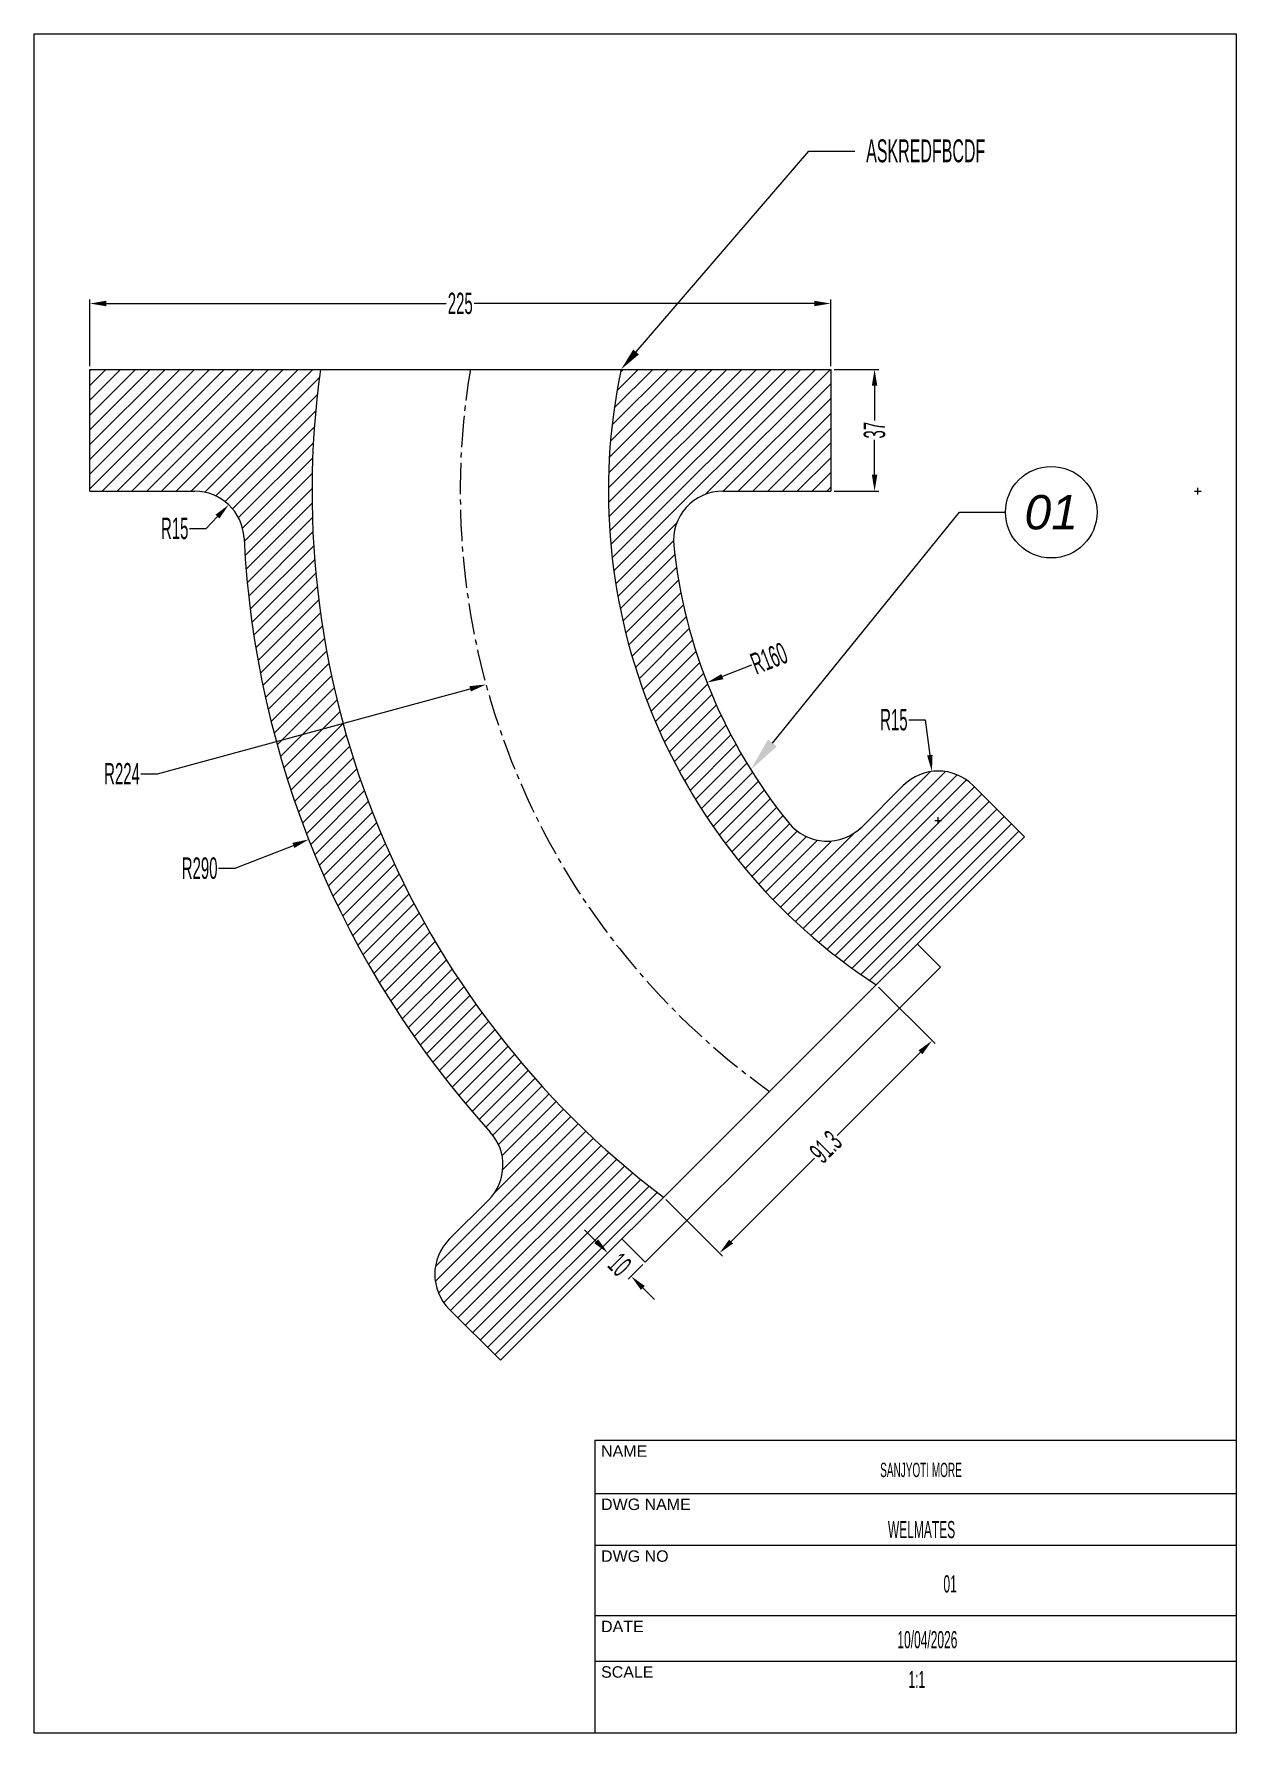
# Model space of a CAD drawing. Header units: millimetres. Extents: x 1568 to 31342, y 459 to 4403.
# Drawn here: x 14324.7 to 14534.7, y 1525.4 to 1822.4 of the extents above; entities that cross this region are included whole.
import ezdxf
from ezdxf import colors
from ezdxf.entities.mleader import LeaderData, LeaderLine
from ezdxf.enums import TextEntityAlignment as Align
from ezdxf.math import Vec2, Vec3

# ---------------------------------------------------------------- set-up
doc = ezdxf.new("R2010")
doc.units = ezdxf.units.MM
doc.header["$LTSCALE"] = 0.5
doc.linetypes.add('CENTER2', pattern=[28.575, 19.05, -3.175, 3.175, -3.175])
doc.layers.add('centre line', color=3, linetype='CENTER2')
doc.layers.add('drawing', color=7, linetype='Continuous')
doc.styles.get("Standard").update_dxf_attribs({"font": 'arial.ttf', "width": 0.5})
doc.styles.add('style1', font='arial.ttf', dxfattribs={"height": 2})
doc.styles.add('style2', font='ariali.ttf', dxfattribs={"height": 2})
doc.dimstyles.new('DARSHU2', dxfattribs={"dimtxt": 3, "dimasz": 4, "dimexe": 1.25, "dimexo": 1, "dimtad": 0, "dimtoh": 1, "dimdec": 1, "dimdsep": 46, "dimtxsty": 'Standard', "dimcen": 1, "dimclrd": 6, "dimclre": 6, "dimclrt": 6, "dimadec": 0, "dimazin": 0, "dimtfac": 1, "dimtdec": 1, "dimtofl": 0, "dimtmove": 0, "dimatfit": 3, "dimfxl": 1, "dimtfillclr": 256, "dimlwd": 25, "dimlwe": 25, "dimarcsym": 0})

# ---------------------------------------------------------------- blocks, each defined once
blk = doc.blocks.new('TITLE BLOCK')
at = {"layer": 'drawing'}
for p, q in [((-112.04, 51.19), (0, 51.19)), ((-112.04, 51.19), (-112.04, 0)), ((-112.04, 41.88), (0, 41.88)), ((-112.04, 32.84), (0, 32.84)), ((-112.04, 20.54), (0, 20.54)), ((-112.04, 12.58), (0, 12.58))]:
    blk.add_line(p, q, dxfattribs=at)
blk.add_lwpolyline([(0, 0), (-210, 0), (-210, 297), (0, 297)], close=True, dxfattribs=at)
at = {"layer": 'drawing', "char_height": 2, "attachment_point": 1, "style": 'style1'}
for s, insert in [('NAME', (-110.93, 50.29)), ('DWG NAME', (-110.93, 40.98)), ('DWG NO', (-110.93, 31.93)), ('DATE', (-110.93, 19.63)), ('SCALE', (-110.93, 11.67))]:
    blk.add_mtext_dynamic_manual_height_columns(s, width=17.667, gutter_width=12.5, heights=[0], dxfattribs=dict(at, insert=insert))
at = {"layer": 'drawing', "width": 0.5}
for tag, height, p in [('NAME', 2.5, (-55.03, 45.99)), ('DWGNAME', 3, (-54.94, 35.57)), ('DWGNO', 3, (-49.95, 26.07)), ('DATE', 3, (-53.92, 16.38)), ('SCALE', 3, (-55.77, 9.37))]:
    blk.add_attdef(tag, text='', height=height, dxfattribs=at).set_placement(p, align=Align.MIDDLE)
blk = doc.blocks.new('*D524')
at = {"layer": 'Defpoints', "color": 0, "transparency": 16777216}
for p in [(14098.83, 1524.65), (14101.64, 1513.32), (14105.9, 1517.58)]:
    blk.add_point(p, dxfattribs=at)
at = {"layer": 'drawing', "color": 6, "linetype": 'Continuous', "lineweight": 25, "transparency": 16777216}
for p, q in [((14091.03, 1523.93), (14087.5, 1527.46)), ((14098.12, 1523.94), (14093.68, 1519.51)), ((14105.19, 1516.87), (14100.75, 1512.44)), ((14105.17, 1509.78), (14108.71, 1506.25))]:
    blk.add_line(p, q, dxfattribs=at)
at = {"layer": 'drawing', "color": 6, "transparency": 16777216}
for points in [[(14091.62, 1524.52), (14090.44, 1523.34), (14094.57, 1520.39)], [(14105.76, 1510.37), (14104.58, 1509.2), (14101.64, 1513.32)]]:
    blk.add_solid(points, dxfattribs=at)
at = {"layer": 'drawing', "color": 6, "transparency": 16777216, "insert": (14098.1, 1516.86), "char_height": 6.5, "attachment_point": 5, "rotation": 315}
blk.add_mtext('10', dxfattribs=at)
blk = doc.blocks.new('*D525')
at = {"layer": 'Defpoints', "color": 0, "transparency": 16777216}
for p in [(14176.05, 1601.88), (14193.02, 1584.91), (14111.49, 1537.31)]:
    blk.add_point(p, dxfattribs=at)
at = {"layer": 'drawing', "color": 6, "linetype": 'Continuous', "lineweight": 25, "transparency": 16777216}
for p, q in [((14176.76, 1601.17), (14193.9, 1584.03)), ((14189.48, 1581.38), (14164.16, 1556.05)), ((14131.99, 1523.88), (14157.31, 1549.2)), ((14112.19, 1536.6), (14129.34, 1519.46))]:
    blk.add_line(p, q, dxfattribs=at)
at = {"layer": 'drawing', "color": 6, "transparency": 16777216}
for points in [[(14188.89, 1581.96), (14190.07, 1580.79), (14193.02, 1584.91)], [(14131.4, 1524.47), (14132.58, 1523.29), (14128.45, 1520.35)]]:
    blk.add_solid(points, dxfattribs=at)
at = {"layer": 'drawing', "color": 6, "transparency": 16777216, "insert": (14160.73, 1552.63), "char_height": 6.5, "attachment_point": 5, "rotation": 45}
blk.add_mtext('91.3', dxfattribs=at)
blk = doc.blocks.new('*D526')
at = {"layer": 'Defpoints', "color": 0, "transparency": 16777216}
for p in [(14192.96, 1666.7), (14194.88, 1651.82)]:
    blk.add_point(p, dxfattribs=at)
at = {"layer": 'drawing', "color": 6, "linetype": 'Continuous', "lineweight": 25, "transparency": 16777216}
for p, q in [((14185.94, 1682.38), (14190.94, 1682.38)), ((14190.94, 1682.38), (14192.32, 1671.66))]:
    blk.add_line(p, q, dxfattribs=at)
at = {"layer": 'drawing', "color": 6, "lineweight": 25, "transparency": 16777216}
for p, q in [((14194.88, 1650.82), (14194.88, 1652.82)), ((14193.88, 1651.82), (14195.88, 1651.82))]:
    blk.add_line(p, q, dxfattribs=at)
at = {"layer": 'drawing', "color": 6, "transparency": 16777216}
blk.add_solid([(14193.15, 1671.76), (14191.5, 1671.55), (14192.96, 1666.7)], dxfattribs=at)
at = {"layer": 'drawing', "color": 6, "transparency": 16777216, "insert": (14181.42, 1682.38), "char_height": 6.5, "attachment_point": 5}
blk.add_mtext('R15', dxfattribs=at)
blk = doc.blocks.new('*D527')
at = {"layer": 'Defpoints', "color": 0, "transparency": 16777216}
for p in [(14273.73, 1751.88), (14124.68, 1693.7)]:
    blk.add_point(p, dxfattribs=at)
at = {"layer": 'drawing', "color": 6, "linetype": 'Continuous', "lineweight": 25, "transparency": 16777216}
blk.add_line((14138.13, 1698.95), (14129.34, 1695.52), dxfattribs=at)
at = {"layer": 'drawing', "color": 6, "transparency": 16777216}
blk.add_solid([(14129.03, 1696.3), (14129.64, 1694.74), (14124.68, 1693.7)], dxfattribs=at)
at = {"layer": 'drawing', "color": 6, "transparency": 16777216, "insert": (14143.5, 1701.05), "char_height": 6.5, "attachment_point": 5, "rotation": 21.3212}
blk.add_mtext('R160', dxfattribs=at)
blk = doc.blocks.new('*D528')
at = {"layer": 'Defpoints', "color": 0, "transparency": 16777216}
for p in [(14273.73, 1751.88), (14057.57, 1693.13)]:
    blk.add_point(p, dxfattribs=at)
at = {"layer": 'drawing', "color": 6, "lineweight": 25, "transparency": 16777216}
for p, q in [((14272.73, 1751.88), (14274.73, 1751.88)), ((14273.73, 1750.88), (14273.73, 1752.88))]:
    blk.add_line(p, q, dxfattribs=at)
at = {"layer": 'drawing', "color": 6, "linetype": 'Continuous', "lineweight": 25, "transparency": 16777216}
for p, q in [((13957.78, 1666), (14052.74, 1691.81)), ((13952.78, 1666), (13957.78, 1666))]:
    blk.add_line(p, q, dxfattribs=at)
at = {"layer": 'drawing', "color": 6, "transparency": 16777216}
blk.add_solid([(14052.53, 1692.62), (14052.96, 1691.01), (14057.57, 1693.13)], dxfattribs=at)
at = {"layer": 'drawing', "color": 6, "transparency": 16777216, "insert": (13947.02, 1666), "char_height": 6.5, "attachment_point": 5}
blk.add_mtext('R224', dxfattribs=at)
blk = doc.blocks.new('*D529')
at = {"layer": 'Defpoints', "color": 0, "transparency": 16777216}
for p in [(14273.73, 1751.88), (14003.73, 1646.05)]:
    blk.add_point(p, dxfattribs=at)
at = {"layer": 'drawing', "color": 6, "lineweight": 25, "transparency": 16777216}
for p, q in [((14272.73, 1751.88), (14274.73, 1751.88)), ((14273.73, 1750.88), (14273.73, 1752.88))]:
    blk.add_line(p, q, dxfattribs=at)
at = {"layer": 'drawing', "color": 6, "linetype": 'Continuous', "lineweight": 25, "transparency": 16777216}
for p, q in [((13981.36, 1637.28), (13999.07, 1644.22)), ((13976.36, 1637.28), (13981.36, 1637.28))]:
    blk.add_line(p, q, dxfattribs=at)
at = {"layer": 'drawing', "color": 6, "transparency": 16777216}
blk.add_solid([(13998.77, 1645), (13999.38, 1643.45), (14003.73, 1646.05)], dxfattribs=at)
at = {"layer": 'drawing', "color": 6, "transparency": 16777216, "insert": (13970.59, 1637.28), "char_height": 6.5, "attachment_point": 5}
blk.add_mtext('R290', dxfattribs=at)
blk = doc.blocks.new('*D530')
at = {"layer": 'Defpoints', "color": 0, "transparency": 16777216}
for p in [(14162.23, 1808.88), (13937.23, 1788.88), (14162.23, 1788.88)]:
    blk.add_point(p, dxfattribs=at)
at = {"layer": 'drawing', "color": 6, "linetype": 'Continuous', "lineweight": 25, "transparency": 16777216}
for p, q in [((13937.23, 1789.88), (13937.23, 1810.13)), ((13942.23, 1808.88), (14045.47, 1808.88)), ((14157.23, 1808.88), (14053.98, 1808.88)), ((14162.23, 1789.88), (14162.23, 1810.13))]:
    blk.add_line(p, q, dxfattribs=at)
at = {"layer": 'drawing', "color": 6, "transparency": 16777216}
for points in [[(13942.23, 1809.72), (13942.23, 1808.05), (13937.23, 1808.88)], [(14157.23, 1809.72), (14157.23, 1808.05), (14162.23, 1808.88)]]:
    blk.add_solid(points, dxfattribs=at)
at = {"layer": 'drawing', "color": 6, "transparency": 16777216, "insert": (14049.73, 1808.88), "char_height": 6.5, "attachment_point": 5}
blk.add_mtext('225', dxfattribs=at)
blk = doc.blocks.new('*D531')
at = {"layer": 'Defpoints', "color": 0, "transparency": 16777216}
for p in [(14162.23, 1788.88), (14162.23, 1751.88), (14175.55, 1751.88)]:
    blk.add_point(p, dxfattribs=at)
at = {"layer": 'drawing', "color": 6, "linetype": 'Continuous', "lineweight": 25, "transparency": 16777216}
for p, q in [((14163.23, 1788.88), (14176.8, 1788.88)), ((14175.55, 1783.88), (14175.55, 1773.33)), ((14175.55, 1756.88), (14175.55, 1767.43)), ((14163.23, 1751.88), (14176.8, 1751.88))]:
    blk.add_line(p, q, dxfattribs=at)
at = {"layer": 'drawing', "color": 6, "transparency": 16777216}
for points in [[(14174.71, 1783.88), (14176.38, 1783.88), (14175.55, 1788.88)], [(14174.71, 1756.88), (14176.38, 1756.88), (14175.55, 1751.88)]]:
    blk.add_solid(points, dxfattribs=at)
at = {"layer": 'drawing', "color": 6, "transparency": 16777216, "insert": (14175.55, 1770.38), "char_height": 6.5, "attachment_point": 5, "rotation": 90}
blk.add_mtext('37', dxfattribs=at)
blk = doc.blocks.new('*D532')
at = {"layer": 'Defpoints', "color": 0, "transparency": 16777216}
for p in [(13979.44, 1747.74), (13969.1, 1736.88)]:
    blk.add_point(p, dxfattribs=at)
at = {"layer": 'drawing', "color": 6, "linetype": 'Continuous', "lineweight": 25, "transparency": 16777216}
for p, q in [((13967.54, 1740.5), (13972.54, 1740.5)), ((13972.54, 1740.5), (13975.99, 1744.12))]:
    blk.add_line(p, q, dxfattribs=at)
at = {"layer": 'drawing', "color": 6, "transparency": 16777216}
blk.add_solid([(13975.39, 1744.7), (13976.59, 1743.55), (13979.44, 1747.74)], dxfattribs=at)
at = {"layer": 'drawing', "color": 6, "transparency": 16777216, "insert": (13963.02, 1740.5), "char_height": 6.5, "attachment_point": 5}
blk.add_mtext('R15', dxfattribs=at)
blk = doc.blocks.new('_TagCircle')
at = {"color": 0, "linetype": 'ByBlock', "lineweight": -2, "transparency": 16777216}
blk.add_circle((0, 0), 4, dxfattribs=at)
at = {"layer": 'drawing', "color": 0, "transparency": 16777216, "style": 'style2'}
blk.add_attdef('TAGNUMBER', text='', height=3, dxfattribs=at).set_placement((0, -1.5), align=Align.CENTER)
blk = doc.blocks.new('1')
at = {"layer": 'drawing', "true_color": 0xffffff}
h = blk.add_hatch(dxfattribs=at)
h.set_pattern_fill('ANSI31')
h.set_pattern_definition([(45, (-14049.1373, -1999.0658), (-2.245064, 2.245064), [])])
h.paths.add_polyline_path([(-115.58, 0), (-115.58, -37), (-83.71, -37, -0.399875), (-68.73, -51.26, 0.173458), (6.03, -231.73, -0.399875), (5.52, -252.41), (-6.41, -264.33, 0.414214), (-6.41, -285.55), (9.14, -301.1), (58.68, -251.57, -0.271749), (-45.52, 0)])
h.paths.add_polyline_path([(76.7, -37), (109.42, -37), (109.42, 0), (45.79, 0, 0.309832), (123.25, -187), (168.24, -142.01), (152.69, -126.45, 0.414214), (131.47, -126.45), (118.94, -138.98, -0.444903), (96.69, -137.83, -0.145548), (61.78, -53.55, -0.444903)])
at = {"layer": 'centre line'}
blk.add_arc((220.92, -37), 224, 170.4924, 234.5076, dxfattribs=at)
at = {"layer": 'drawing'}
for p, q in [((-115.58, -37), (-115.58, 0)), ((-115.58, 0), (109.42, 0)), ((109.42, 0), (109.42, -37)), ((-115.58, -37), (-83.71, -37)), ((76.7, -37), (109.42, -37)), ((118.94, -138.98), (131.47, -126.45)), ((152.69, -126.45), (168.24, -142.01)), ((168.24, -142.01), (9.14, -301.1)), ((142.79, -181.6), (135.72, -174.53)), ((95.77, -228.63), (142.79, -181.6)), ((100.12, -224.27), (53.09, -271.3)), ((-6.41, -264.33), (5.52, -252.41)), ((53.09, -271.3), (46.02, -264.23)), ((-6.41, -285.55), (9.14, -301.1))]:
    blk.add_line(p, q, dxfattribs=at)
for centre, radius, start, end in [((220.92, -37), 269, 172.0941, 232.9059), ((220.92, -37), 179, 168.0707, 236.9293), ((-83.71, -52), 15, 2.819, 90), ((76.7, -52), 15, 90, 185.9378), ((220.92, -37), 290, 182.819, 222.181), ((220.92, -37), 160, 185.9378, 219.0622), ((142.08, -137.06), 15, 45, 135), ((108.34, -128.37), 15, 219.0622, 315), ((-5.09, -241.8), 15, 315, 42.181), ((4.19, -274.94), 15, 135, 225)]:
    blk.add_arc(centre, radius, start, end, dxfattribs=at)
dim = blk.add_linear_dim(base=(109.42, 20.01), p1=(-115.58, 0), p2=(109.42, 0), dimstyle='DARSHU2', dxfattribs=at)
dim.commit()
dim.dimension.update_dxf_attribs({"geometry": '*D530', "text_midpoint": (-3.08, 20.01), "insert": (-14052.8, -1788.88)})
dim = blk.add_linear_dim(base=(122.74, -37), p1=(109.42, 0), p2=(109.42, -37), angle=90, dimstyle='DARSHU2', dxfattribs=at)
dim.commit()
dim.dimension.update_dxf_attribs({"geometry": '*D531', "text_midpoint": (122.74, -18.5), "insert": (-14052.8, -1788.88)})
for center, mpoint, picture, middle in [((220.92, -37), (4.77, -95.75), '*D528', (-105.78, -122.87)), ((220.92, -37), (-49.08, -142.83), '*D529', (-82.21, -151.6)), ((-83.71, -52), (-73.37, -41.14), '*D532', (-89.78, -48.38)), ((220.92, -37), (71.87, -95.18), '*D527', (90.7, -87.83)), ((142.08, -137.06), (140.16, -122.18), '*D526', (128.61, -106.5))]:
    dim = blk.add_radius_dim(center=center, mpoint=mpoint, dimstyle='DARSHU2', dxfattribs=at)
    dim.commit()
    dim.dimension.update_dxf_attribs({"geometry": picture, "text_midpoint": middle, "dimtype": 132, "insert": (-14052.8, -1788.88)})
for p1, p2, distance, picture, middle in [((58.68, -251.57), (123.25, -187), -23.99, '*D525', (107.93, -236.25)), ((46.02, -264.23), (53.09, -271.3), -6.03, '*D524', (45.3, -272.02))]:
    dim = blk.add_aligned_dim(p1=p1, p2=p2, distance=distance, dimstyle='DARSHU2', dxfattribs=at)
    dim.commit()
    dim.dimension.update_dxf_attribs({"geometry": picture, "text_midpoint": middle, "insert": (-14052.8, -1788.88)})

msp = doc.modelspace()

# ---------------------------------------------------------------- block references
at = {"layer": 'drawing'}
msp.add_blockref('TITLE BLOCK', (14534.668, 1525.354), dxfattribs=at).add_auto_attribs({'SCALE': '1:1', 'DATE': '10/04/2026', 'DWGNO': '01', 'DWGNAME': 'WELMATES', 'NAME': 'SANJYOTI MORE'})
at = {"layer": 'drawing', "xscale": 0.5753173049285435, "yscale": 0.5753173049285435, "zscale": 0.5753173049285435}
msp.add_blockref('1', (14400.904, 1763.731), dxfattribs=at)

# ---------------------------------------------------------------- leaders
at = {"layer": 'centre line'}
ml = msp.add_multileader_mtext('Standard', dxfattribs=at)
ml.set_content('ASKREDFBCDF', color=256)
ml.set_leader_properties()
ml.build(insert=Vec2(0, 0))
ctx = ml.context
ctx.base_point, ctx.plane_origin = Vec3(14468.057, 1801.891), Vec3(14427.247, 1763.731)
notes = []
notes.append((ctx, [(0, (1, 1, 0), (14460.057, 1801.891), (1, 0), 8, [(0, [(14427.247, 1763.731)], 0, [])])]))
ctx.mtext.insert, ctx.mtext.flow_direction = Vec3(14470.057, 1803.925), 5
ml = msp.add_multileader_block('Standard', dxfattribs=at)
ml.set_content('_TagCircle', color=3, scale=2)
ml.set_attribute('TAGNUMBER', '01', width=0)
ml.set_leader_properties(color=256)
ml.build(insert=Vec2(0, 0))
ml.multileader.update_dxf_attribs({"arrow_head_size": 6})
ctx = ml.context
ctx.base_point, ctx.char_height, ctx.arrow_head_size, ctx.plane_origin = Vec3(14494.386, 1738.757), 6, 6, Vec3(14449.889, 1693.749)
notes.append((ctx, [(0, (1, 1, 0), (14486.386, 1738.757), (1, 0), 8, [(0, [(14449.889, 1693.749)], 0, [])])]))
ctx.block.insert = Vec3(14502.386, 1738.757)
for ctx, leaders in notes:
    for number, flags, end, landing, length, lines in leaders:
        leader = LeaderData()
        leader.index, (leader.has_last_leader_line, leader.has_dogleg_vector, leader.attachment_direction) = number, flags
        leader.last_leader_point, leader.dogleg_vector, leader.dogleg_length = Vec3(end), Vec3(landing), length
        for number, points, colour, breaks in lines:
            line = LeaderLine()
            line.index, line.vertices, line.color, line.breaks = number, Vec3.list(points), colors.encode_raw_color(colour), breaks
            leader.lines.append(line)
        ctx.leaders.append(leader)

doc.saveas('drawing.dxf')
